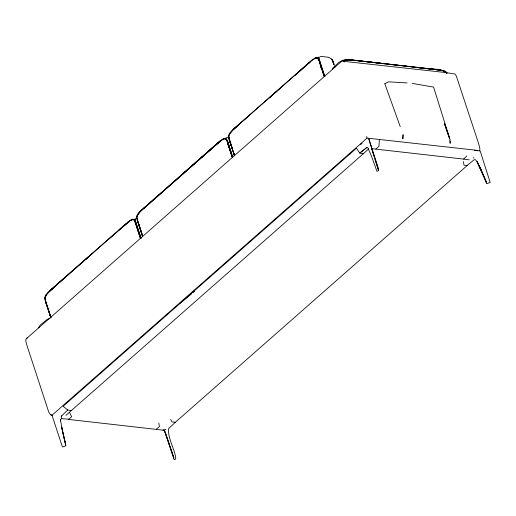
<?xml version="1.0" encoding="UTF-8"?>
<svg xmlns="http://www.w3.org/2000/svg" width="516" height="516" viewBox="0 0 516 516"><rect width="100%" height="100%" fill="white"/><g stroke="black" fill="none" stroke-linecap="round" stroke-linejoin="round"><path stroke-width="0.77" d="M450.178 141.249L450.165 143.319L449.836 140.204M141.016 238.302L135.037 220.816L135.179 218.558L135.379 220.713L141.087 238.199M324.783 76.645L318.804 59.159L318.946 56.902L319.146 59.056L324.874 76.607M234.445 155.826L229.214 139.836L228.543 135.895L231.336 131.619L235.161 127.871M142.577 236.438L137.353 220.435L136.656 216.72L137.74 214.295L139.842 211.554L219.79 141.223L223.963 138.378C229.53 138.817 228.446 147.905 231.013 151.594M345.101 60.204L344.307 61.836L345.101 60.204L349.732 59.65L440.419 69.937L445.392 71.337L447.075 73.143L443.921 71.034L440.342 69.899M479.674 150.898L479.835 148.324L478.648 143.654L456.305 75.962L454.886 73.969L445.076 72.479L341.824 61.127L26.503 338.586L25.903 339.457L25.8 341.018L26.316 343.456L48.762 412.136L50.51 414.69L52.709 415.612M332.336 69.621L332.794 68.228L338.877 62.359L343.25 59.972M88.623 256.639L49.001 291.534L45.698 295.197L44.769 297.551L45.434 301.428L50.684 317.45M321.307 66.009C319.585 63.707 320.094 57.037 315.85 57.553L311.877 60.082L233.019 129.613L229.465 133.541L228.543 135.895L229.207 139.443L234.47 155.529M349.029 59.559L345.346 59.824L344.211 60.475L343.869 61.281L344.811 59.921L348.132 59.521L441.019 70.253M46.163 295.049L45.182 297.255L47.569 293.275L51.226 289.682L113.526 234.87M180.581 175.917L141.758 210.16L138.049 214.224L137.069 216.423L139.842 211.554L141.094 210.457M228.949 135.598L229.936 133.392M38.674 327.828L40.067 325.215L47.259 319.34L49.994 318.469M138.049 214.224L136.656 216.72L138.095 222.241M137.624 215.049L138.378 213.869M229.884 133.631L232.529 130.342L242.462 121.331M466.87 155.935L463.581 159.076L375.887 149.124M65.919 415.393L71.298 410.594M51.961 415.29L367.05 138.095L477.797 150.42M61.739 415.844L61.152 416.418L67.667 410.039M294.707 75.562L311.412 60.92L315.534 58.089C320.739 57.528 319.501 66.854 321.952 69.692M58.689 282.987L45.698 295.197M150.575 202.162C146.099 207.039 139.391 210.489 136.656 216.72L137.346 220.622L142.59 236.638M175.369 422.256L168.564 428.603C167.655 438.265 174.182 447.882 175.672 457.408L175.717 459.066L174.105 459.679L164.398 430.544M229.465 133.541L230.639 132.457M49.871 290.985L57.218 284.477M233.638 129.335L236.902 126.414M360.613 144.525L362.116 143.184M51.6 289.353L52.651 288.425M91.971 253.82L85.927 259.135M143.487 208.522L158.612 195.203M180.839 175.659L183.857 172.989M235.367 127.697L237.992 125.382M275.738 92.164L269.7 97.479M26.826 338.303L27.683 337.548M49.317 291.121L128.323 221.661M233.058 129.516L303.079 68.118M304.188 67.144L310.084 61.972L308.291 63.513M118.757 230.259L132.083 219.21C136.327 218.694 135.831 225.363 137.54 227.666M157.251 196.473L218.197 142.803L223.963 138.378M80.748 263.773L83.695 261.18M141.758 210.16L219.526 141.745L223.654 138.92L225.337 138.778L223.654 138.92M280.51 88.049L269.236 97.969M298.467 72.175L301.97 69.092M63.352 406.053L356.401 148.26M363.212 153.826L71.376 410.543L67.744 409.956L63.378 406.447M467.386 165.372L175.459 422.172L172.08 421.959L170.648 419.424M180.684 175.595L220.338 140.752M243.468 120.557L250.499 114.378M177.349 178.794L219.526 141.745L201.679 157.374M59.701 282.207L66.732 276.034M85.469 259.625L88.746 256.749M108.573 239.301L130.084 220.687L133.741 219.287L135.037 220.816M302.924 68.144L306.504 65.061M211.044 148.969L218.197 142.803M119.157 229.801L126.31 223.628M343.359 61.211L344.211 60.475M180.187 303.111L191.423 293.997M193.294 292.475L194.545 291.463M315.85 57.553L315.115 58.14L316.643 57.566M373.997 156.251L368.811 138.843L378.576 169.074L378.647 170.635L376.919 171.267L371.881 157.199L367.734 147.479L366.831 147.524L359.775 153.084L356.666 148.55M366.831 147.524L359.775 153.084L363.283 153.755L368.817 148.827M127.968 222.015L132.083 219.21M45.227 297.242L44.769 297.551L45.44 301.08L50.923 317.882M223.235 138.972L228.298 137.153M131.348 219.797L132.876 219.223M165.881 429.254L162.985 430.189L156.335 429.396M131.767 219.745L133.741 219.287L135.598 222.151L140.823 238.173M371.565 145.951L371.475 147.608L378.647 170.635L374.964 159.296M163.772 429.989L162.985 430.189L164.417 431.002L165.32 432.892L173.911 458.053L165.017 431.582M385.02 83.702L388.329 81.825L407.085 82.915M315.534 58.089L317.224 57.947M344.811 59.921L350.687 59.998L372.036 62.339M332.343 60.069L333.381 62.088L333.394 63.178L332.994 61.32L331.524 59.23L331.943 59.211L328.647 57.282L320.184 56.321M345.346 59.824L352.17 60.127M463.639 159.096L469.192 159.85M474.604 150.485L480.157 150.904L490.187 182.445L486.782 183.728L478.809 165.372M353.666 60.275L356.666 60.566M378.886 63.087L369.359 62.075L372.668 62.43M381.376 63.371L384.736 63.752L381.06 63.32M354.511 60.391L378.686 63.133M376.944 62.875L393.353 64.726M394.863 64.9L417.715 67.564C426.887 69.97 438.503 67.093 446.385 72.821M420.959 67.931L425.519 68.376M426.3 68.46L434.085 69.383M372.313 62.41L374.487 62.662M391.825 64.629L395.011 64.99M404.712 66.087L407.963 66.454M424.204 68.299L439.438 70.066M68.26 419.392L156.071 429.351L159.399 426.648L158.812 423.049M374.061 62.513L375.629 62.694M377.196 62.875L380.324 63.236M364.793 61.488L366.321 61.662M367.85 61.836L369.379 62.01M435.62 69.576L438.703 69.963M412.187 83.399L433.595 87.101L449.539 138.12L444.411 123.782M371.539 148.473L375.783 149.137L378.938 146.344L379.337 139.772M443.921 71.034L445.392 71.337L446.759 73.169M50.658 414.606L51.69 415.161M331.524 59.23L332.556 59.824L333.394 63.178M133.115 219.481L134.089 220.177L135.495 223.267L140.346 237.973M331.782 59.527L332.356 59.94M317.063 58.102L318.185 58.985L317.514 57.631L318.804 59.159M445.418 71.95L446.759 73.085M473.527 157.515L474.03 158.186M61.185 417.38L61.81 418.424M332.556 59.824L332.633 60.894M133.741 219.287L135.244 222.273L140.487 238.334M226.298 139.817L225.627 138.456L226.924 139.991L232.651 156.741M69.757 412.826L71.653 416.676L68.912 419.153L61.552 418.689L60.694 419.244L60.546 420.927L60.482 419.901L62.488 431.202L65.674 445.024L61.662 427.061L65.79 444.953L65.855 445.792L62.455 447.011L52.284 416.141M334.4 65.661L335.052 67.022M477.203 161.669L478.132 163.766M478.751 165.165L480.925 170.067L476.397 160.747L475.313 159.683L474.243 159.702L467.012 165.533L463.981 165.185L463.484 161.572M477.21 161.702L478.171 163.907M333.987 64.584L333.065 61.92L333.987 64.584L333.381 62.088M234.496 155.148L229.214 139.836L229.052 136.824M47.188 306.246L45.434 301.428L45.285 298.48M444.476 123.776L450.178 140.036M384.749 83.54L400.229 126.614M230.065 150.517L227.382 142.448L232.219 157.303M142.674 236.515L138.333 222.996M446.914 130.574L449.062 137.069M324.293 76.671L319.017 60.63L317.514 57.631L319.346 60.475L324.545 76.555M320.552 65.409L324.113 76.316M230.936 144.241L232.335 148.524L229.71 140.384M234.425 155.097L233.98 153.742L234.445 155.174M232.722 157.335L227.479 141.332L225.627 138.456L227.13 141.449L232.355 157.438M228.665 146.234L232.232 157.141M137.83 221.209L142.616 235.973M45.943 302.041L50.691 316.682M139.049 225.066L142.732 236.47M47.162 305.898L50.865 317.34M136.779 227.066L140.533 238.734M138.327 222.951L139.688 227.221M229.743 140.223L231.207 145.28M46.601 304.047L44.769 297.551L45.202 299.119M228.969 137.462L228.543 135.895L229.117 138.056M366.695 136.547L367.05 138.095M403.048 134.824L402.867 138.727L403.048 134.824M480.809 169.158L478.971 165.094L486.723 182.89L480.809 169.158M50.813 317.237L49.826 314.231L50.8 317.237"/></g></svg>
